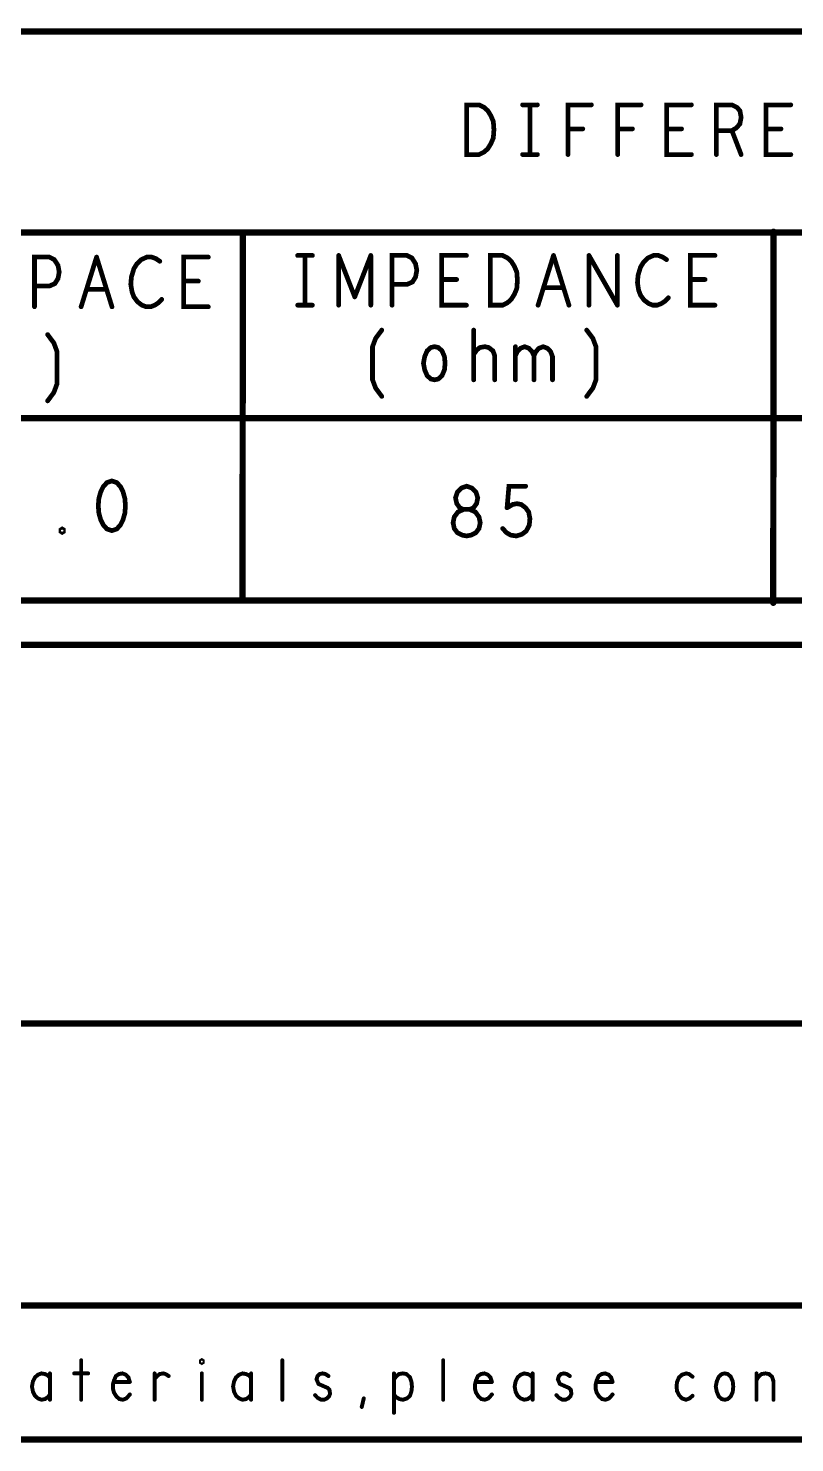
# Model space of a CAD drawing. Header units: millimetres. Extents: x 3362 to 3827, y -139 to 191.
# Drawn here: x 3684.14 to 3708.82, y -57.86 to -12.33 of the extents above; entities that cross this region are included whole.
import ezdxf

# ---------------------------------------------------------------- set-up
doc = ezdxf.new("R2010")
doc.units = ezdxf.units.MM
doc.header["$LTSCALE"] = 23.1
doc.layers.get('0').update_dxf_attribs({"linetype": 'CONTINUOUS'})

# ---------------------------------------------------------------- blocks, each defined once
blk = doc.blocks.new('PAD_R1')
at = {"const_width": 0.5}
blk.add_lwpolyline([(0.25, 0, 1), (-0.25, 0, 1)], format="xyb", close=True, dxfattribs=at)

msp = doc.modelspace()

# ---------------------------------------------------------------- linework, layer by layer
for points, const_width in [([(3660.145, -12.429), (3781.993, -12.429)], 0.203), ([(3700.061, -14.793), (3700.539, -14.793)], 0.152), ([(3700.3, -14.793), (3700.3, -16.393)], 0.152), ([(3701.522, -16.393), (3701.522, -14.793), (3702.278, -14.793)], 0.152), ([(3703.123, -16.393), (3703.123, -14.793), (3703.879, -14.793)], 0.152), ([(3705.499, -16.393), (3704.703, -16.393), (3704.703, -14.793), (3705.499, -14.793)], 0.152), ([(3706.303, -16.393), (3706.303, -14.793), (3706.801, -14.793), (3706.96, -14.873), (3707.059, -14.98), (3707.099, -15.193), (3707.059, -15.406), (3706.94, -15.54), (3706.801, -15.62), (3706.303, -15.62)], 0.152), ([(3708.699, -16.393), (3707.903, -16.393), (3707.903, -14.793), (3708.699, -14.793)], 0.152), ([(3702, -15.566), (3701.522, -15.566)], 0.152), ([(3703.6, -15.566), (3703.123, -15.566)], 0.152), ([(3705.18, -15.566), (3704.703, -15.566)], 0.152), ([(3706.801, -15.62), (3707.099, -16.393)], 0.152), ([(3708.381, -15.566), (3707.903, -15.566)], 0.152), ([(3700.061, -16.393), (3700.539, -16.393)], 0.152), ([(3781.991, -18.907), (3660.16, -18.896)], 0.203), ([(3691.049, -18.923), (3691.044, -30.73)], 0.203), ([(3708.141, -18.878), (3708.134, -30.823)], 0.203), ([(3692.817, -19.641), (3693.294, -19.641)], 0.152), ([(3693.056, -19.641), (3693.056, -21.242)], 0.152), ([(3694.138, -21.242), (3694.138, -19.641)], 0.152), ([(3694.138, -19.641), (3694.656, -20.975)], 0.152), ([(3694.656, -20.975), (3695.173, -19.641)], 0.152), ([(3695.173, -19.641), (3695.173, -21.242)], 0.152), ([(3695.858, -21.242), (3695.858, -19.641), (3696.335, -19.641), (3696.495, -19.721), (3696.614, -19.908), (3696.654, -20.122), (3696.614, -20.335), (3696.515, -20.495), (3696.335, -20.575), (3695.858, -20.575)], 0.152), ([(3698.254, -21.242), (3697.458, -21.242), (3697.458, -19.641), (3698.254, -19.641)], 0.152), ([(3700.559, -21.242), (3701.057, -19.641)], 0.152), ([(3701.057, -19.641), (3701.554, -21.242)], 0.152), ([(3702.199, -21.242), (3702.199, -19.641)], 0.152), ([(3702.199, -19.641), (3703.114, -21.242)], 0.152), ([(3703.114, -21.242), (3703.114, -19.641)], 0.152), ([(3704.695, -19.775), (3704.575, -19.695), (3704.436, -19.641), (3704.277, -19.641), (3704.098, -19.721), (3703.959, -19.855), (3703.859, -20.015), (3703.779, -20.282), (3703.76, -20.522), (3703.799, -20.762), (3703.859, -20.922), (3703.978, -21.082), (3704.118, -21.188), (3704.257, -21.242), (3704.396, -21.242), (3704.536, -21.188), (3704.655, -21.108), (3704.754, -21.002)], 0.152), ([(3706.255, -21.242), (3705.459, -21.242), (3705.459, -19.641), (3706.255, -19.641)], 0.152), ([(3684.342, -21.294), (3684.342, -19.694), (3684.82, -19.694), (3684.979, -19.774), (3685.099, -19.96), (3685.138, -20.174), (3685.099, -20.387), (3684.999, -20.547), (3684.82, -20.627), (3684.342, -20.627)], 0.152), ([(3685.843, -21.294), (3686.341, -19.694)], 0.152), ([(3686.341, -19.694), (3686.838, -21.294)], 0.152), ([(3688.378, -19.827), (3688.259, -19.747), (3688.12, -19.694), (3687.961, -19.694), (3687.782, -19.774), (3687.642, -19.907), (3687.543, -20.067), (3687.463, -20.334), (3687.443, -20.574), (3687.483, -20.814), (3687.543, -20.974), (3687.662, -21.134), (3687.802, -21.241), (3687.941, -21.294), (3688.08, -21.294), (3688.219, -21.241), (3688.339, -21.161), (3688.438, -21.054)], 0.152), ([(3689.939, -21.294), (3689.143, -21.294), (3689.143, -19.694), (3689.939, -19.694)], 0.152), ([(3689.62, -20.467), (3689.143, -20.467)], 0.152), ([(3697.936, -20.415), (3697.458, -20.415)], 0.152), ([(3705.937, -20.415), (3705.459, -20.415)], 0.152), ([(3686.659, -20.734), (3686.022, -20.734)], 0.152), ([(3701.375, -20.682), (3700.738, -20.682)], 0.152), ([(3692.817, -21.242), (3693.294, -21.242)], 0.152), ([(3684.765, -24.322), (3684.964, -24.056), (3685.063, -23.789), (3685.063, -22.722), (3684.964, -22.456), (3684.765, -22.189)], 0.152), ([(3695.526, -24.178), (3695.328, -23.911), (3695.228, -23.645), (3695.228, -22.578), (3695.328, -22.311), (3695.526, -22.044)], 0.152), ([(3698.488, -23.645), (3698.488, -22.044)], 0.152), ([(3702.126, -24.178), (3702.325, -23.911), (3702.425, -23.645), (3702.425, -22.578), (3702.325, -22.311), (3702.126, -22.044)], 0.152), ([(3698.488, -22.818), (3698.588, -22.684), (3698.687, -22.604), (3698.846, -22.578), (3698.966, -22.604), (3699.105, -22.711), (3699.165, -22.871), (3699.165, -23.645)], 0.152), ([(3699.83, -22.871), (3699.889, -22.738), (3699.989, -22.631), (3700.128, -22.578), (3700.267, -22.631), (3700.367, -22.738), (3700.427, -22.871), (3700.427, -23.645)], 0.152), ([(3699.83, -23.645), (3699.83, -22.578)], 0.152), ([(3700.427, -22.871), (3700.486, -22.738), (3700.586, -22.631), (3700.725, -22.578), (3700.864, -22.631), (3700.964, -22.738), (3701.024, -22.898), (3701.024, -23.645)], 0.152), ([(3660.145, -24.875), (3777.874, -24.875)], 0.203), ([(3781.988, -24.875), (3660.145, -24.875)], 0.203), ([(3699.561, -27.765), (3699.621, -27.071), (3700.158, -27.071)], 0.152), ([(3699.422, -28.432), (3699.541, -28.565), (3699.68, -28.645), (3699.859, -28.672), (3700.039, -28.618), (3700.178, -28.512), (3700.277, -28.325), (3700.297, -28.112), (3700.257, -27.898), (3700.158, -27.765), (3700.019, -27.658), (3699.879, -27.632), (3699.74, -27.658), (3699.561, -27.765)], 0.152), ([(3781.986, -30.754), (3660.375, -30.754)], 0.203), ([(3660.281, -32.176), (3782.1, -32.176)], 0.203), ([(3660.281, -44.368), (3782.1, -44.368)], 0.203), ([(3660.281, -53.443), (3782.1, -53.443)], 0.203), ([(3782.1, -57.761), (3660.281, -57.761), (3660.281, -53.443)], 0.203), ([(3685.846, -55.209), (3685.846, -56.479)], 0.127), ([(3692.323, -56.479), (3692.323, -55.209)], 0.127), ([(3697.504, -56.479), (3697.504, -55.209)], 0.127), ([(3684.84, -55.78), (3684.775, -55.696), (3684.679, -55.653), (3684.566, -55.632), (3684.454, -55.674), (3684.357, -55.759), (3684.293, -55.886), (3684.261, -56.055), (3684.293, -56.225), (3684.357, -56.352), (3684.454, -56.436), (3684.566, -56.479), (3684.679, -56.458), (3684.775, -56.394), (3684.84, -56.309)], 0.127), ([(3684.84, -56.479), (3684.84, -55.632)], 0.127), ([(3685.62, -55.632), (3686.071, -55.632)], 0.127), ([(3687.414, -55.907), (3687.366, -55.759), (3687.286, -55.674), (3687.173, -55.632), (3687.06, -55.653), (3686.964, -55.717), (3686.9, -55.865), (3686.867, -55.992), (3686.867, -56.119), (3686.9, -56.246), (3686.98, -56.373), (3687.077, -56.458), (3687.189, -56.479), (3687.302, -56.436), (3687.414, -56.309)], 0.127), ([(3686.9, -55.907), (3687.414, -55.907)], 0.127), ([(3688.211, -55.801), (3688.292, -55.717), (3688.372, -55.653), (3688.485, -55.632), (3688.565, -55.653), (3688.662, -55.717)], 0.127), ([(3688.211, -56.479), (3688.211, -55.632)], 0.127), ([(3689.732, -55.632), (3689.732, -56.479)], 0.127), ([(3691.317, -55.78), (3691.252, -55.696), (3691.156, -55.653), (3691.043, -55.632), (3690.931, -55.674), (3690.834, -55.759), (3690.77, -55.886), (3690.738, -56.055), (3690.77, -56.225), (3690.834, -56.352), (3690.931, -56.436), (3691.043, -56.479), (3691.156, -56.458), (3691.252, -56.394), (3691.317, -56.309)], 0.127), ([(3691.317, -56.479), (3691.317, -55.632)], 0.127), ([(3693.377, -56.331), (3693.457, -56.415), (3693.57, -56.479), (3693.666, -56.479), (3693.763, -56.436), (3693.827, -56.373), (3693.859, -56.288), (3693.843, -56.161), (3693.779, -56.098), (3693.489, -55.971), (3693.425, -55.823), (3693.457, -55.717), (3693.521, -55.653), (3693.618, -55.632), (3693.714, -55.653), (3693.811, -55.717)], 0.127), ([(3695.919, -55.823), (3696, -55.717), (3696.08, -55.653), (3696.209, -55.632), (3696.321, -55.653), (3696.434, -55.759), (3696.482, -55.907), (3696.498, -56.055), (3696.482, -56.204), (3696.434, -56.352), (3696.338, -56.436), (3696.209, -56.479), (3696.096, -56.458), (3695.983, -56.394), (3695.919, -56.309)], 0.127), ([(3695.919, -56.902), (3695.919, -55.632)], 0.127), ([(3699.073, -55.907), (3699.025, -55.759), (3698.944, -55.674), (3698.832, -55.632), (3698.719, -55.653), (3698.622, -55.717), (3698.558, -55.865), (3698.526, -55.992), (3698.526, -56.119), (3698.558, -56.246), (3698.639, -56.373), (3698.735, -56.458), (3698.848, -56.479), (3698.96, -56.436), (3699.073, -56.309)], 0.127), ([(3698.558, -55.907), (3699.073, -55.907)], 0.127), ([(3700.384, -55.78), (3700.32, -55.696), (3700.224, -55.653), (3700.111, -55.632), (3699.998, -55.674), (3699.902, -55.759), (3699.838, -55.886), (3699.805, -56.055), (3699.838, -56.225), (3699.902, -56.352), (3699.998, -56.436), (3700.111, -56.479), (3700.224, -56.458), (3700.32, -56.394), (3700.384, -56.309)], 0.127), ([(3700.384, -56.479), (3700.384, -55.632)], 0.127), ([(3701.149, -56.331), (3701.23, -56.415), (3701.342, -56.479), (3701.439, -56.479), (3701.535, -56.436), (3701.599, -56.373), (3701.632, -56.288), (3701.616, -56.161), (3701.551, -56.098), (3701.262, -55.971), (3701.197, -55.823), (3701.23, -55.717), (3701.294, -55.653), (3701.39, -55.632), (3701.487, -55.653), (3701.583, -55.717)], 0.127), ([(3702.959, -55.907), (3702.911, -55.759), (3702.831, -55.674), (3702.718, -55.632), (3702.605, -55.653), (3702.509, -55.717), (3702.444, -55.865), (3702.412, -55.992), (3702.412, -56.119), (3702.444, -56.246), (3702.525, -56.373), (3702.621, -56.458), (3702.734, -56.479), (3702.847, -56.436), (3702.959, -56.309)], 0.127), ([(3702.444, -55.907), (3702.959, -55.907)], 0.127), ([(3705.534, -55.738), (3705.421, -55.653), (3705.325, -55.632), (3705.196, -55.674), (3705.099, -55.759), (3705.035, -55.907), (3705.019, -56.055), (3705.035, -56.204), (3705.099, -56.331), (3705.196, -56.436), (3705.325, -56.479), (3705.437, -56.436), (3705.534, -56.352)], 0.127), ([(3707.594, -55.844), (3707.658, -55.738), (3707.755, -55.653), (3707.883, -55.632), (3707.996, -55.653), (3708.093, -55.738), (3708.141, -55.886), (3708.141, -56.479)], 0.127), ([(3707.594, -56.479), (3707.594, -55.632)], 0.127), ([(3694.881, -56.712), (3694.946, -56.436)], 0.127)]:
    msp.add_lwpolyline(points, dxfattribs=dict(const_width=const_width))
for points, const_width in [([(3698.262, -16.393), (3698.262, -14.793), (3698.66, -14.793), (3698.819, -14.873), (3698.939, -14.98), (3699.038, -15.14), (3699.118, -15.326), (3699.138, -15.593), (3699.118, -15.86), (3699.038, -16.046), (3698.939, -16.206), (3698.819, -16.313), (3698.66, -16.393)], 0.152), ([(3699.019, -21.242), (3699.019, -19.641), (3699.417, -19.641), (3699.576, -19.721), (3699.695, -19.828), (3699.795, -19.988), (3699.874, -20.175), (3699.894, -20.442), (3699.874, -20.708), (3699.795, -20.895), (3699.695, -21.055), (3699.576, -21.162), (3699.417, -21.242)], 0.152), ([(3697.226, -23.645), (3697.107, -23.618), (3696.987, -23.511), (3696.908, -23.324), (3696.868, -23.111), (3696.908, -22.898), (3696.987, -22.711), (3697.107, -22.604), (3697.226, -22.578), (3697.346, -22.604), (3697.465, -22.711), (3697.545, -22.898), (3697.565, -23.111), (3697.545, -23.324), (3697.465, -23.511), (3697.346, -23.618)], 0.152), ([(3686.834, -26.901), (3686.675, -26.954), (3686.555, -27.087), (3686.476, -27.248), (3686.416, -27.461), (3686.396, -27.701), (3686.416, -27.941), (3686.476, -28.154), (3686.555, -28.314), (3686.675, -28.448), (3686.834, -28.501), (3686.993, -28.448), (3687.112, -28.314), (3687.192, -28.154), (3687.252, -27.941), (3687.271, -27.701), (3687.252, -27.461), (3687.192, -27.248), (3687.112, -27.087), (3686.993, -26.954)], 0.152), ([(3698.259, -28.672), (3698.398, -28.645), (3698.558, -28.565), (3698.657, -28.432), (3698.697, -28.245), (3698.657, -28.058), (3698.538, -27.898), (3698.359, -27.818), (3698.16, -27.818), (3698.04, -27.765), (3697.941, -27.632), (3697.901, -27.445), (3697.961, -27.258), (3698.1, -27.125), (3698.259, -27.071), (3698.419, -27.125), (3698.558, -27.258), (3698.617, -27.445), (3698.578, -27.632), (3698.478, -27.765), (3698.359, -27.818), (3698.16, -27.818), (3697.981, -27.898), (3697.861, -28.058), (3697.822, -28.245), (3697.861, -28.432), (3697.961, -28.565), (3698.12, -28.645)], 0.152), ([(3685.234, -28.554), (3685.194, -28.528), (3685.194, -28.474), (3685.234, -28.448), (3685.274, -28.474), (3685.274, -28.528)], 0.152), ([(3689.732, -55.293), (3689.699, -55.272), (3689.699, -55.23), (3689.732, -55.209), (3689.764, -55.23), (3689.764, -55.272)], 0.127), ([(3706.572, -56.479), (3706.475, -56.458), (3706.379, -56.373), (3706.315, -56.225), (3706.282, -56.055), (3706.315, -55.886), (3706.379, -55.738), (3706.475, -55.653), (3706.572, -55.632), (3706.668, -55.653), (3706.765, -55.738), (3706.829, -55.886), (3706.845, -56.055), (3706.829, -56.225), (3706.765, -56.373), (3706.668, -56.458)], 0.127)]:
    msp.add_lwpolyline(points, close=True, dxfattribs=dict(const_width=const_width))

# ---------------------------------------------------------------- block references
for p, xscale, yscale in [((3700.061, -14.793), 0.1524, 0.1524), ((3700.3, -14.793), 0.1524, 0.1524), ((3700.539, -14.793), 0.1524, 0.1524), ((3702.278, -14.793), 0.1524, 0.1524), ((3703.879, -14.793), 0.1524, 0.1524), ((3705.499, -14.793), 0.1524, 0.1524), ((3708.699, -14.793), 0.1524, 0.1524), ((3701.522, -15.566), 0.1524, 0.1524), ((3702, -15.566), 0.1524, 0.1524), ((3703.123, -15.566), 0.1524, 0.1524), ((3703.6, -15.566), 0.1524, 0.1524), ((3704.703, -15.566), 0.1524, 0.1524), ((3705.18, -15.566), 0.1524, 0.1524), ((3706.303, -15.62), 0.1524, 0.1524), ((3706.801, -15.62), 0.1524, 0.1524), ((3707.903, -15.566), 0.1524, 0.1524), ((3708.381, -15.566), 0.1524, 0.1524), ((3700.061, -16.393), 0.1524, 0.1524), ((3700.3, -16.393), 0.1524, 0.1524), ((3700.539, -16.393), 0.1524, 0.1524), ((3701.522, -16.393), 0.1524, 0.1524), ((3703.123, -16.393), 0.1524, 0.1524), ((3705.499, -16.393), 0.1524, 0.1524), ((3706.303, -16.393), 0.1524, 0.1524), ((3707.099, -16.393), 0.1524, 0.1524), ((3708.699, -16.393), 0.1524, 0.1524), ((3691.049, -18.923), 0.2032, 0.2032), ((3708.141, -18.878), 0.2032, 0.2032), ((3692.817, -19.641), 0.1524, 0.1524), ((3693.056, -19.641), 0.1524, 0.1524), ((3693.294, -19.641), 0.1524, 0.1524), ((3694.138, -19.641), 0.1524, 0.1524), ((3694.138, -19.641), 0.1524, 0.1524), ((3695.173, -19.641), 0.1524, 0.1524), ((3695.173, -19.641), 0.1524, 0.1524), ((3698.254, -19.641), 0.1524, 0.1524), ((3701.057, -19.641), 0.1524, 0.1524), ((3701.057, -19.641), 0.1524, 0.1524), ((3702.199, -19.641), 0.1524, 0.1524), ((3702.199, -19.641), 0.1524, 0.1524), ((3703.114, -19.641), 0.1524, 0.1524), ((3706.255, -19.641), 0.1524, 0.1524), ((3686.341, -19.694), 0.1524, 0.1524), ((3686.341, -19.694), 0.1524, 0.1524), ((3688.378, -19.827), 0.1524, 0.1524), ((3689.939, -19.694), 0.1524, 0.1524), ((3704.695, -19.775), 0.1524, 0.1524), ((3689.143, -20.467), 0.1524, 0.1524), ((3689.62, -20.467), 0.1524, 0.1524), ((3697.458, -20.415), 0.1524, 0.1524), ((3697.936, -20.415), 0.1524, 0.1524), ((3705.459, -20.415), 0.1524, 0.1524), ((3705.937, -20.415), 0.1524, 0.1524), ((3684.342, -20.627), 0.1524, 0.1524), ((3686.022, -20.734), 0.1524, 0.1524), ((3686.659, -20.734), 0.1524, 0.1524), ((3694.656, -20.975), 0.1524, 0.1524), ((3694.656, -20.975), 0.1524, 0.1524), ((3695.858, -20.575), 0.1524, 0.1524), ((3700.738, -20.682), 0.1524, 0.1524), ((3701.375, -20.682), 0.1524, 0.1524), ((3704.754, -21.002), 0.1524, 0.1524), ((3684.342, -21.294), 0.1524, 0.1524), ((3685.843, -21.294), 0.1524, 0.1524), ((3686.838, -21.294), 0.1524, 0.1524), ((3688.438, -21.054), 0.1524, 0.1524), ((3689.939, -21.294), 0.1524, 0.1524), ((3692.817, -21.242), 0.1524, 0.1524), ((3693.056, -21.242), 0.1524, 0.1524), ((3693.294, -21.242), 0.1524, 0.1524), ((3694.138, -21.242), 0.1524, 0.1524), ((3695.173, -21.242), 0.1524, 0.1524), ((3695.858, -21.242), 0.1524, 0.1524), ((3698.254, -21.242), 0.1524, 0.1524), ((3700.559, -21.242), 0.1524, 0.1524), ((3701.554, -21.242), 0.1524, 0.1524), ((3702.199, -21.242), 0.1524, 0.1524), ((3703.114, -21.242), 0.1524, 0.1524), ((3703.114, -21.242), 0.1524, 0.1524), ((3706.255, -21.242), 0.1524, 0.1524), ((3684.765, -22.189), 0.1524, 0.1524), ((3695.526, -22.044), 0.1524, 0.1524), ((3698.488, -22.044), 0.1524, 0.1524), ((3702.126, -22.044), 0.1524, 0.1524), ((3698.488, -22.818), 0.1524, 0.1524), ((3699.83, -22.578), 0.1524, 0.1524), ((3699.83, -22.871), 0.1524, 0.1524), ((3700.427, -22.871), 0.1524, 0.1524), ((3698.488, -23.645), 0.1524, 0.1524), ((3699.165, -23.645), 0.1524, 0.1524), ((3699.83, -23.645), 0.1524, 0.1524), ((3700.427, -23.645), 0.1524, 0.1524), ((3701.024, -23.645), 0.1524, 0.1524), ((3695.526, -24.178), 0.1524, 0.1524), ((3702.126, -24.178), 0.1524, 0.1524), ((3684.765, -24.322), 0.1524, 0.1524), ((3700.158, -27.071), 0.1524, 0.1524), ((3699.561, -27.765), 0.1524, 0.1524), ((3699.561, -27.765), 0.1524, 0.1524), ((3699.422, -28.432), 0.1524, 0.1524), ((3691.044, -30.73), 0.2032, 0.2032), ((3708.134, -30.823), 0.2032, 0.2032), ((3685.846, -55.209), 0.127, 0.127), ((3692.323, -55.209), 0.127, 0.127), ((3697.504, -55.209), 0.127, 0.127), ((3684.84, -55.632), 0.127, 0.127), ((3684.84, -55.78), 0.127, 0.127), ((3685.62, -55.632), 0.127, 0.127), ((3686.071, -55.632), 0.127, 0.127), ((3686.9, -55.907), 0.127, 0.127), ((3687.414, -55.907), 0.127, 0.127), ((3687.414, -55.907), 0.127, 0.127), ((3688.211, -55.632), 0.127, 0.127), ((3688.211, -55.801), 0.127, 0.127), ((3688.662, -55.717), 0.127, 0.127), ((3689.732, -55.632), 0.127, 0.127), ((3691.317, -55.632), 0.127, 0.127), ((3691.317, -55.78), 0.127, 0.127), ((3693.811, -55.717), 0.127, 0.127), ((3695.919, -55.632), 0.127, 0.127), ((3695.919, -55.823), 0.127, 0.127), ((3698.558, -55.907), 0.127, 0.127), ((3699.073, -55.907), 0.127, 0.127), ((3699.073, -55.907), 0.127, 0.127), ((3700.384, -55.632), 0.127, 0.127), ((3700.384, -55.78), 0.127, 0.127), ((3701.583, -55.717), 0.127, 0.127), ((3702.444, -55.907), 0.127, 0.127), ((3702.959, -55.907), 0.127, 0.127), ((3702.959, -55.907), 0.127, 0.127), ((3705.534, -55.738), 0.127, 0.127), ((3707.594, -55.632), 0.127, 0.127), ((3707.594, -55.844), 0.127, 0.127), ((3684.84, -56.309), 0.127, 0.127), ((3684.84, -56.479), 0.127, 0.127), ((3685.846, -56.479), 0.127, 0.127), ((3687.414, -56.309), 0.127, 0.127), ((3688.211, -56.479), 0.127, 0.127), ((3689.732, -56.479), 0.127, 0.127), ((3691.317, -56.309), 0.127, 0.127), ((3691.317, -56.479), 0.127, 0.127), ((3692.323, -56.479), 0.127, 0.127), ((3693.377, -56.331), 0.127, 0.127), ((3694.946, -56.436), 0.127, 0.127), ((3695.919, -56.309), 0.127, 0.127), ((3697.504, -56.479), 0.127, 0.127), ((3699.073, -56.309), 0.127, 0.127), ((3700.384, -56.309), 0.127, 0.127), ((3700.384, -56.479), 0.127, 0.127), ((3701.149, -56.331), 0.127, 0.127), ((3702.959, -56.309), 0.127, 0.127), ((3705.534, -56.352), 0.127, 0.127), ((3707.594, -56.479), 0.127, 0.127), ((3708.141, -56.479), 0.127, 0.127), ((3694.881, -56.712), 0.127, 0.127), ((3695.919, -56.902), 0.127, 0.127)]:
    msp.add_blockref('PAD_R1', p, dxfattribs=dict(xscale=xscale, yscale=yscale))

doc.saveas('drawing.dxf')
